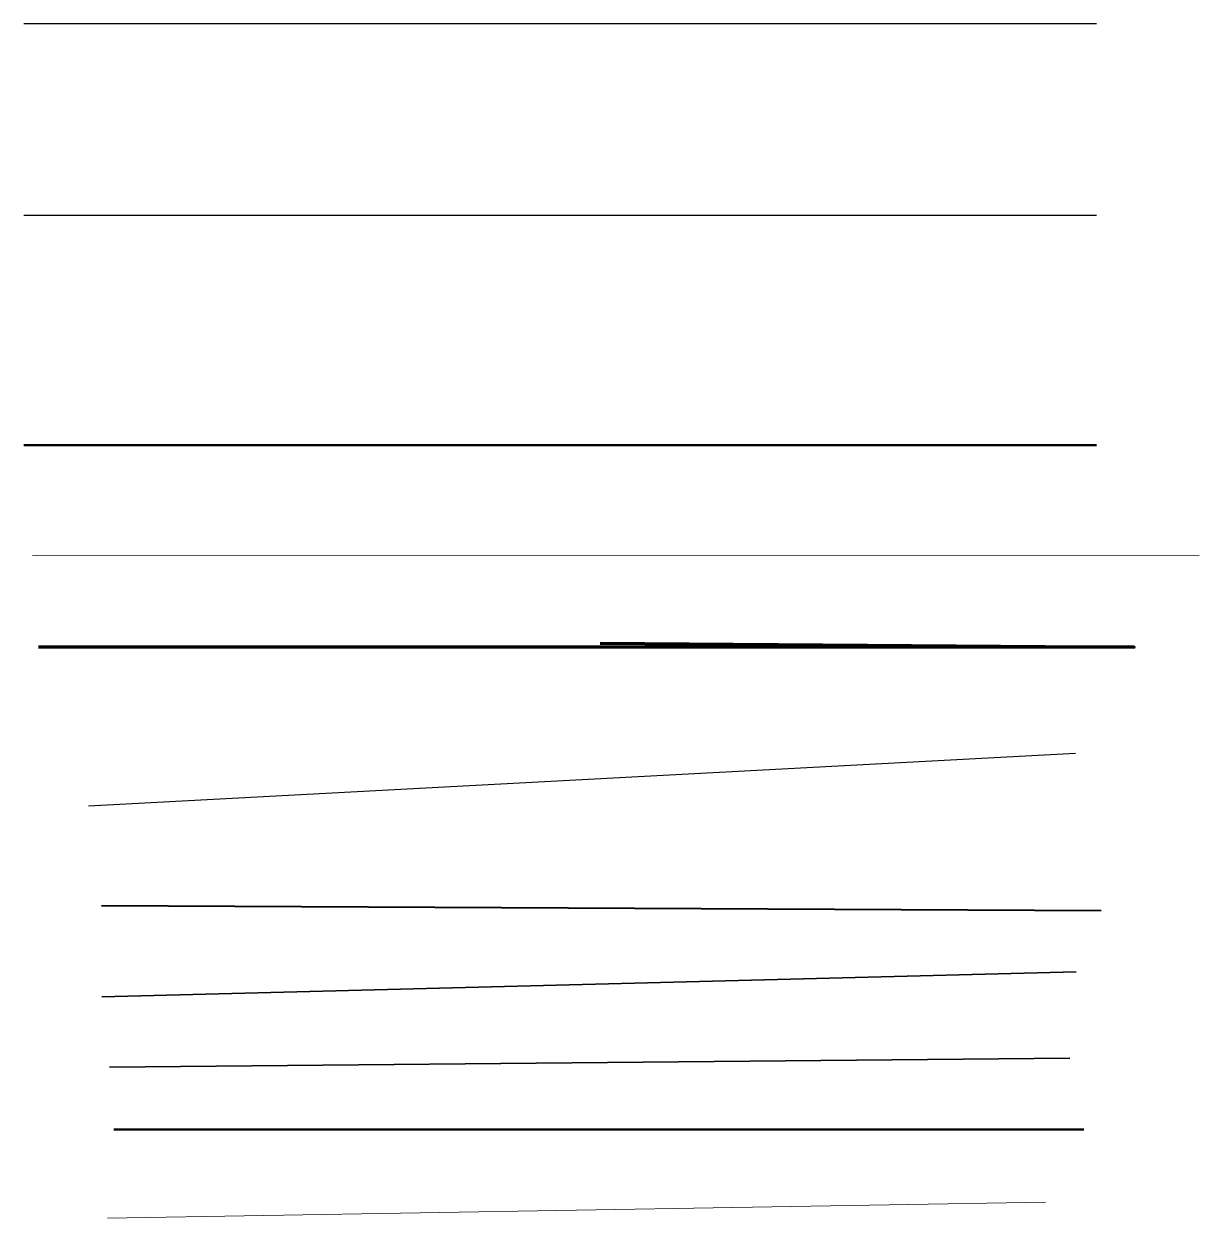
# Model space of a CAD drawing. Header units: metres. Extents: x -741772 to -729469, y -1051765 to -1042288.
# Drawn here: x -734555 to -729469, y -1047457 to -1042288 of the extents above; entities that cross this region are included whole.
import ezdxf
from ezdxf.lldxf.tags import DXFTag

# ---------------------------------------------------------------- set-up
doc = ezdxf.new("R2010")
doc.units = ezdxf.units.M
doc.header["$LTSCALE"] = 4
doc.header["$MEASUREMENT"] = 0
for name, color, linetype, lineweight in [('0_EL_TRASY', 2, 'El_vedeni_nn_podz', 30), ('0_el_trasy_slp', 1, 'El_vedeni_podz', 35), ('_kanalizace_splaskova_gravitacni', 46, '_KANALIZACE_SPLASKOVA_PODZ', 20), ('_vodovod', 150, '_VODA_PITNA_PODZ', 50), ('Plynovod STL', 131, '_PLYN_POTRUBI_ST_PODZ', 35)]:
    doc.layers.add(name, color=color, linetype=linetype, lineweight=lineweight)
for name, color, linetype, lineweight, true_color in [('_kanalizace', 7, '_KANALIZACE_SPLASKOVA_PODZ', 50, 0xcc6600), ('_kanalizace_destova', 7, '_KANALIZACE_DESTOVA_PODZ', 50, 0x008585), ('_kanalizace_splaskova_vytlak', 7, '_KANALIZACE_JEDNOTNA_PODZ', 20, 0x6b6b00), ('_plyn', 7, 'GAS_LINE', 50, 0xd1d100), ('_PM_oploceni_a', 7, 'FENCELINE2', 70, 0x260e9a)]:
    doc.layers.add(name, color=color, linetype=linetype, lineweight=lineweight, true_color=true_color)
doc.layers.add('ZT_V_HYD', color=5, linetype='HYDRANT')
doc.styles.add('CARY', font='simplex.shx', dxfattribs={"height": 1.5})
doc.styles.get("Standard").update_dxf_attribs({"font": 'arial.ttf'})
doc.linetypes.add('_KANALIZACE_DESTOVA_PODZ', pattern='A,35,-15,[102,cadkon.shx,S=5,R=0,X=0,Y=5],-5,[106,cadkon.shx,S=5,R=0,X=10,Y=0],30,-15', length=100)
doc.linetypes.add('_KANALIZACE_JEDNOTNA_PODZ', pattern='A,35,-15,[102,cadkon.shx,S=5,R=0,X=0,Y=5],-5,[106,cadkon.shx,S=5,R=0,X=10,Y=0],30,[102,cadkon.shx,S=5,R=0,X=-15,Y=5],-15', length=100)
doc.linetypes.add('_KANALIZACE_SPLASKOVA_PODZ', pattern='A,35,-15,[102,cadkon.shx,S=5,R=0,X=0,Y=5],-5,[102,cadkon.shx,S=5,R=0,X=20,Y=5],30,-15', length=100)
doc.linetypes.add('_PLYN_POTRUBI_ST_PODZ', pattern='A,35,-15,[113,cadkon.shx,S=5,R=0,X=0,Y=0],-50', length=100)
doc.linetypes.add('_VODA_PITNA_PODZ', pattern='A,35,-15,[117,cadkon.shx,S=1.25,R=0,X=0,Y=0],-50', length=100)
doc.linetypes.add('El_vedeni_nn_podz', pattern='A,35,-15,[109,cadkon.shx,S=5,R=0,X=0,Y=0],-50', length=100)
doc.linetypes.add('El_vedeni_podz', pattern='A,35,-15,[107,cadkon.shx,S=5,R=0,X=0,Y=0],-50', length=100)
doc.linetypes.add('FENCELINE2', pattern='A,6.35,-2.54,[132,ltypeshp.shx,S=2.54,R=0,X=-2.54,Y=0],-2.54,25.4', length=36.83)
tags = doc.linetypes.add('GAS_LINE', pattern='A,12.7,-5.08,["GAS",Standard,S=2.54,R=0,X=-2.54,Y=-1.27],-6.35', length=24.13).pattern_tags.tags
tags[6] = DXFTag(74, 10)
doc.linetypes.add('HYDRANT', pattern='A,8,-1.5,["H",CARY,S=1,R=0,X=0,Y=-0.7],-2.8', length=12.3)

msp = doc.modelspace()

# ---------------------------------------------------------------- linework, layer by layer
at = {"layer": '0_EL_TRASY', "ltscale": 20}
msp.add_line((-734276.217, -1045672.539), (-730004.26, -1045444.012), dxfattribs=at)
at = {"layer": '0_el_trasy_slp', "ltscale": 10}
msp.add_lwpolyline([(-734185.603, -1046804.45), (-730029.295, -1046765.021)], dxfattribs=at)
at = {"layer": '_kanalizace', "lineweight": 30, "ltscale": 800}
msp.add_lwpolyline([(-729912.972, -1042288.233), (-734555.442, -1042288.233)], dxfattribs=at)
at = {"layer": '_kanalizace_destova', "ltscale": 10, "flags": 128}
msp.add_lwpolyline([(-734166.74, -1047073.754), (-729967.878, -1047073.754)], dxfattribs=at)
at = {"layer": '_kanalizace_splaskova_gravitacni', "ltscale": 10, "flags": 128}
msp.add_lwpolyline([(-734193.317, -1047457.064), (-730134.506, -1047387.439)], dxfattribs=at)
at = {"layer": '_kanalizace_splaskova_vytlak', "ltscale": 10, "flags": 128}
msp.add_lwpolyline([(-734518.46, -1044588.654), (-729469.41, -1044587.847)], dxfattribs=at)
at = {"layer": '_plyn', "ltscale": 180}
msp.add_lwpolyline([(-729912.972, -1044111.338), (-734555.442, -1044111.338)], dxfattribs=at)
at = {"layer": '_PM_oploceni_a', "ltscale": 20, "flags": 128}
msp.add_lwpolyline([(-732062.067, -1044969.149), (-729749.821, -1044985.383), (-734492.431, -1044985.383)], dxfattribs=at)
at = {"layer": '_vodovod', "lineweight": 30, "ltscale": 40}
msp.add_lwpolyline([(-729912.972, -1043117.664), (-734555.442, -1043117.664)], dxfattribs=at)
at = {"layer": 'Plynovod STL', "color": 31, "ltscale": 10}
msp.add_line((-730002.012, -1046390.982), (-734217.531, -1046498.906), dxfattribs=at)
at = {"layer": 'ZT_V_HYD', "color": 210, "linetype": 'HYDRANT', "lineweight": 40, "ltscale": 50}
msp.add_line((-729893.097, -1046126.391), (-734220.087, -1046105.904), dxfattribs=at)

doc.saveas('drawing.dxf')
